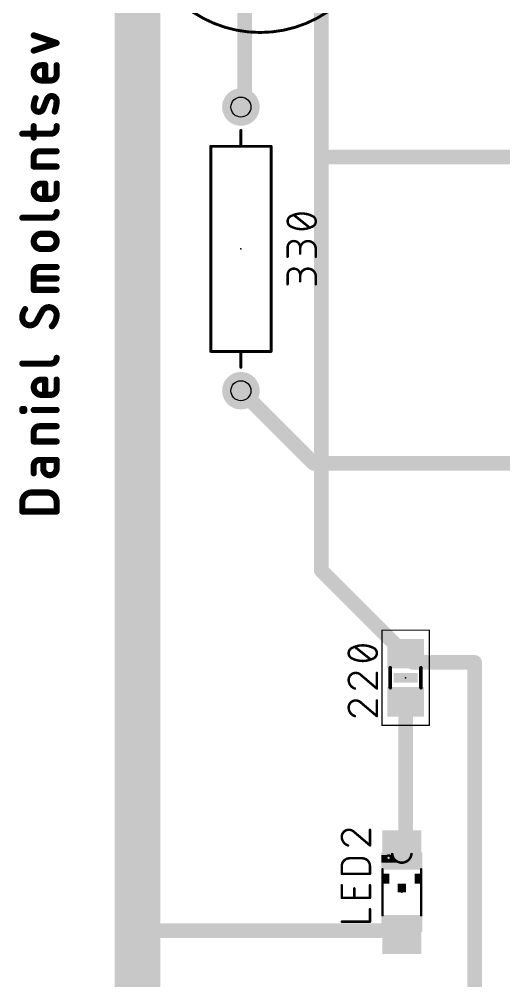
# Model space of a CAD drawing. Extents: x -9 to 239, y 2 to 147.
# Drawn here: x 15.42 to 35.5, y 75.07 to 114.93 of the extents above; entities that cross this region are included whole.
import ezdxf

# ---------------------------------------------------------------- set-up
doc = ezdxf.new("R2010")
doc.units = 0
for name, color, linetype in [('1', 12, 'CONTINUOUS'), ('16', 132, 'CONTINUOUS'), ('17', 110, 'CONTINUOUS'), ('21', 40, 'CONTINUOUS'), ('23', 53, 'CONTINUOUS'), ('25', 253, 'CONTINUOUS'), ('27', 253, 'CONTINUOUS'), ('29', 253, 'CONTINUOUS'), ('30', 253, 'CONTINUOUS'), ('31', 253, 'CONTINUOUS'), ('35', 253, 'CONTINUOUS'), ('39', 12, 'CONTINUOUS'), ('44', 253, 'CONTINUOUS'), ('51', 253, 'CONTINUOUS')]:
    doc.layers.add(name, color=color, linetype=linetype)

# ---------------------------------------------------------------- blocks, each defined once
blk = doc.blocks.new('RECT')
blk.add_solid([(-0.5, -0.5), (0.5, -0.5), (-0.5, 0.5), (0.5, 0.5)])
blk = doc.blocks.new('ROUNDP')
at = {"const_width": 0.5}
blk.add_lwpolyline([(0, -0.25, 1), (0, 0.25, 1), (0, -0.25)], format="xyb", dxfattribs=at)

msp = doc.modelspace()

# ---------------------------------------------------------------- linework, layer by layer
at = {"layer": '1'}
for points, const_width in [([(24.765, 135.255), (24.765, 111.4425)], 0.6096), ([(20.32, 119.38), (20.32, 77.1525)], 1.905), ([(27.94, 119.38), (27.94, 109.22)], 0.6096), ([(24.765, 111.4425), (24.6052, 111.29)], 0.6096), ([(27.94, 109.22), (27.94, 92.075)], 0.6096), ([(27.94, 109.22), (45.085, 109.22)], 0.6096), ([(27.94, 92.075), (31.115, 88.9)], 0.6096), ([(31.115, 88.9), (31.4322, 88.63)], 0.6096), ([(31.75, 88.265), (31.4322, 88.63)], 0.6096), ([(34.29, 88.265), (31.75, 88.265)], 0.6096), ([(34.29, 55.245), (34.29, 88.265)], 0.6096), ([(31.4325, 86.36), (31.4322, 86.63)], 0.6096), ([(31.4325, 80.645), (31.4325, 86.36)], 0.6096), ([(31.4325, 80.645), (31.2746, 80.49)], 0.6096), ([(20.32, 77.1525), (20.32, 66.04)], 1.905), ([(20.32, 77.1525), (31.115, 77.1525)], 0.6096), ([(31.115, 77.1525), (31.2746, 76.99)], 0.6096)]:
    msp.add_lwpolyline(points, dxfattribs=dict(at, const_width=const_width))
for points, const_width in [([(24.8702, 111.3323, 1), (24.6598, 111.5527)], 0.3048), ([(24.5, 111.4002, 1), (24.7105, 111.1798)], 0.3048), ([(24.6126, 111.4425, 1), (24.9174, 111.4425)], 0.3048), ([(28.0924, 109.22, 1), (27.7876, 109.22)], 0.3048), ([(27.94, 109.3724, 1), (27.94, 109.0676)], 0.3048), ([(27.7876, 109.22, 1), (28.0924, 109.22)], 0.3048), ([(28.0478, 92.1828, 1), (27.8322, 91.9672)], 0.3048), ([(27.7876, 92.075, 1), (28.0924, 92.075)], 0.3048), ([(31.2138, 89.016, 1), (31.0162, 88.784)], 0.3048), ([(31.0072, 88.7922, 1), (31.2228, 89.0078)], 0.3048), ([(31.5471, 88.7301, 1), (31.3172, 88.5299)], 0.3048), ([(31.3334, 88.514, 1), (31.531, 88.746)], 0.3048), ([(31.75, 88.4174, 1), (31.75, 88.1126)], 0.3048), ([(31.6351, 88.1649, 1), (31.8649, 88.3651)], 0.3048), ([(34.4424, 88.265, 1), (34.1376, 88.265)], 0.3048), ([(34.29, 88.1126, 1), (34.29, 88.4174)], 0.3048), ([(31.5846, 86.6302, 1), (31.2798, 86.6298)], 0.3048), ([(31.5849, 86.36, 1), (31.2801, 86.36)], 0.3048), ([(31.2801, 86.3598, 1), (31.5849, 86.3602)], 0.3048), ([(31.5392, 80.5362, 1), (31.3258, 80.7538)], 0.3048), ([(31.1678, 80.5988, 1), (31.3813, 80.3812)], 0.3048), ([(31.2801, 80.645, 1), (31.5849, 80.645)], 0.3048), ([(20.7963, 77.1525, 1), (19.8438, 77.1525)], 0.9525), ([(19.8438, 77.1525, 1), (20.7963, 77.1525)], 0.9525), ([(20.32, 77.3049, 1), (20.32, 77.0001)], 0.3048), ([(31.2237, 77.2593, 1), (31.0063, 77.0457)], 0.3048), ([(31.115, 77.0001, 1), (31.115, 77.3049)], 0.3048), ([(31.1658, 76.8832, 1), (31.3833, 77.0968)], 0.3048)]:
    msp.add_lwpolyline(points, format="xyb", dxfattribs=dict(at, const_width=const_width))
at = {"layer": '16', "const_width": 0.6096}
for points in [[(24.765, 99.3775), (24.6052, 99.53)], [(24.765, 99.3775), (27.6225, 96.52)], [(27.6225, 96.52), (79.6925, 96.52)]]:
    msp.add_lwpolyline(points, dxfattribs=at)
at = {"layer": '16', "const_width": 0.3048}
for points in [[(24.7105, 99.6402, 1), (24.5, 99.4198)], [(24.8728, 99.4853, 1), (24.6572, 99.2697)], [(24.6598, 99.2673, 1), (24.8702, 99.4877)], [(27.6225, 96.6724, 1), (27.6225, 96.3676)], [(27.5147, 96.4122, 1), (27.7303, 96.6278)]]:
    msp.add_lwpolyline(points, format="xyb", dxfattribs=at)
at = {"layer": '21'}
for points, const_width in [([(25.4, 114.38, 1), (25.4, 124.38, 1), (25.4, 114.38)], 0.12), ([(16.039, 114.3224, 1), (15.9989, 114.2019)], 0.127), ([(16.9873, 113.8858, 1), (16.9471, 114.0063)], 0.127), ([(16.9471, 113.8858, 1), (16.9873, 114.0063)], 0.127), ([(15.9989, 113.6902, 1), (16.039, 113.5697)], 0.127), ([(16.335, 113.0233, 1), (16.335, 112.3911)], 0.254), ([(16.335, 113.0868, 1), (16.335, 112.9598)], 0.127), ([(16.335, 112.9598, 1), (16.335, 113.0868)], 0.127), ([(16.5566, 113.0233, 1), (16.4296, 113.0233)], 0.127), ([(16.4931, 112.9598, 1), (16.4931, 113.0868)], 0.127), ([(17.0307, 113.0233, 1), (16.9037, 113.0233)], 0.127), ([(16.335, 112.4546, 1), (16.335, 112.3276)], 0.127), ([(16.335, 112.3276, 1), (16.335, 112.4546)], 0.127), ([(16.4296, 112.3911, 1), (16.5566, 112.3911)], 0.127), ([(16.7301, 112.3911, 0.4142), (16.9672, 112.6282)], 0.254), ([(16.7301, 112.4546, 1), (16.7301, 112.3276)], 0.127), ([(16.7301, 112.3276, 1), (16.7301, 112.4546)], 0.127), ([(17.0307, 112.6282, 1), (16.9037, 112.6282)], 0.127), ([(16.9037, 112.6282, 1), (17.0307, 112.6282)], 0.127), ([(16.098, 111.6559, 0.1026), (16.0189, 111.3003)], 0.254), ([(16.1559, 111.6299, 1), (16.0401, 111.682)], 0.127), ([(16.9672, 111.5374, 0.8318), (16.5721, 111.6164)], 0.254), ([(16.5131, 111.64, 1), (16.631, 111.5928)], 0.127), ([(16.631, 111.5928, 1), (16.5131, 111.64)], 0.127), ([(16.8882, 111.1028, 0.083), (16.9672, 111.5374)], 0.254), ([(17.0307, 111.5365, 1), (16.9037, 111.5383)], 0.127), ([(16.0189, 111.3003, 0.8318), (16.414, 111.2213)], 0.254), ([(16.0824, 111.2994, 1), (15.9554, 111.3012)], 0.127), ([(15.9554, 111.3012, 1), (16.0824, 111.2994)], 0.127), ([(16.3551, 111.2449, 1), (16.473, 111.1977)], 0.127), ([(16.473, 111.1977, 1), (16.3551, 111.2449)], 0.127), ([(16.9037, 111.5383, 1), (17.0307, 111.5365)], 0.127), ([(16.8284, 111.1243, 1), (16.9479, 111.0813)], 0.127), ([(16.0824, 110.4996, 1), (15.9554, 110.4996)], 0.127), ([(16.7301, 110.1835, 0.4142), (16.9672, 110.4205)], 0.254), ([(17.0307, 110.4996, 1), (16.9037, 110.4996)], 0.127), ([(17.0307, 110.4205, 1), (16.9037, 110.4205)], 0.127), ([(16.9037, 110.4205, 1), (17.0307, 110.4205)], 0.127), ([(15.5448, 110.247, 1), (15.5448, 110.12)], 0.127), ([(15.9554, 110.0254, 1), (16.0824, 110.0254)], 0.127), ([(16.7301, 110.247, 1), (16.7301, 110.12)], 0.127), ([(16.7301, 110.12, 1), (16.7301, 110.247)], 0.127), ([(24.6352, 110.321, 1), (24.5752, 110.321)], 0.06), ([(23.3552, 109.69, 1), (23.3552, 109.63)], 0.06), ([(23.3852, 109.66, 1), (23.3252, 109.66)], 0.06), ([(24.5752, 109.66, 1), (24.6352, 109.66)], 0.06), ([(25.8852, 109.66, 1), (25.8252, 109.66)], 0.06), ([(25.8552, 109.63, 1), (25.8552, 109.69)], 0.06), ([(16.256, 109.4555, 0.4142), (16.0189, 109.2185)], 0.254), ([(16.0824, 109.2185, 1), (15.9554, 109.2185)], 0.127), ([(15.9554, 109.2185, 1), (16.0824, 109.2185)], 0.127), ([(16.256, 109.519, 1), (16.256, 109.392)], 0.127), ([(16.256, 109.392, 1), (16.256, 109.519)], 0.127), ([(16.9672, 109.392, 1), (16.9672, 109.519)], 0.127), ([(16.0189, 108.8869, 1), (16.0189, 108.7599)], 0.127), ([(15.9554, 108.8234, 1), (16.0824, 108.8234)], 0.127), ([(16.9672, 108.7599, 1), (16.9672, 108.8869)], 0.127), ([(16.335, 108.1176, 1), (16.335, 107.4854)], 0.254), ([(16.335, 108.1811, 1), (16.335, 108.0541)], 0.127), ([(16.335, 108.0541, 1), (16.335, 108.1811)], 0.127), ([(16.5566, 108.1176, 1), (16.4296, 108.1176)], 0.127), ([(16.4931, 108.0541, 1), (16.4931, 108.1811)], 0.127), ([(17.0307, 108.1176, 1), (16.9037, 108.1176)], 0.127), ([(16.7301, 107.4854, 0.4142), (16.9672, 107.7225)], 0.254), ([(17.0307, 107.7225, 1), (16.9037, 107.7225)], 0.127), ([(16.9037, 107.7225, 1), (17.0307, 107.7225)], 0.127), ([(16.335, 107.5489, 1), (16.335, 107.4219)], 0.127), ([(16.335, 107.4219, 1), (16.335, 107.5489)], 0.127), ([(16.4296, 107.4854, 1), (16.5566, 107.4854)], 0.127), ([(16.7301, 107.5489, 1), (16.7301, 107.4219)], 0.127), ([(16.7301, 107.4219, 1), (16.7301, 107.5489)], 0.127), ([(15.5448, 106.7645, 1), (15.5448, 106.6375)], 0.127), ([(16.7301, 106.701, 0.4142), (16.9672, 106.9381)], 0.254), ([(16.7301, 106.7645, 1), (16.7301, 106.6375)], 0.127), ([(16.7301, 106.6375, 1), (16.7301, 106.7645)], 0.127), ([(17.0307, 106.9381, 1), (16.9037, 106.9381)], 0.127), ([(16.335, 106.0364, 1), (16.335, 105.4042)], 0.254), ([(16.335, 106.0999, 1), (16.335, 105.9729)], 0.127), ([(16.335, 105.9729, 1), (16.335, 106.0999)], 0.127), ([(16.6511, 105.4042, 1), (16.6511, 106.0364)], 0.254), ([(16.6511, 106.0999, 1), (16.6511, 105.9729)], 0.127), ([(16.6511, 105.9729, 1), (16.6511, 106.0999)], 0.127), ([(16.335, 105.4677, 1), (16.335, 105.3407)], 0.127), ([(16.335, 105.3407, 1), (16.335, 105.4677)], 0.127), ([(16.6511, 105.4677, 1), (16.6511, 105.3407)], 0.127), ([(16.6511, 105.3407, 1), (16.6511, 105.4677)], 0.127), ([(16.256, 104.6583, 0.4142), (16.0189, 104.4212)], 0.254), ([(16.0824, 104.4212, 1), (15.9554, 104.4212)], 0.127), ([(15.9554, 104.4212, 1), (16.0824, 104.4212)], 0.127), ([(16.256, 104.7218, 1), (16.256, 104.5948)], 0.127), ([(16.256, 104.5948, 1), (16.256, 104.7218)], 0.127), ([(16.9672, 104.5948, 1), (16.9672, 104.7218)], 0.127), ([(16.0189, 104.2477, 1), (16.0189, 104.1207)], 0.127), ([(16.9672, 104.1207, 1), (16.9672, 104.2477)], 0.127), ([(16.0189, 103.7735, 1), (16.0189, 103.6465)], 0.127), ([(15.9554, 103.71, 1), (16.0824, 103.71)], 0.127), ([(16.9672, 103.6465, 1), (16.9672, 103.7735)], 0.127), ([(15.6633, 102.9146, 0.1623), (15.5448, 102.559)], 0.254), ([(15.7141, 102.8765, 1), (15.6125, 102.9527)], 0.127), ([(16.6511, 102.9936, 0.2656), (16.3745, 102.8356)], 0.254), ([(16.3198, 102.8678, 1), (16.4292, 102.8033)], 0.127), ([(16.4303, 102.8051, 1), (16.3188, 102.866)], 0.127), ([(16.9672, 102.6775, 0.4142), (16.6511, 102.9936)], 0.254), ([(16.6511, 103.0571, 1), (16.6511, 102.9301)], 0.127), ([(16.6511, 102.9301, 1), (16.6511, 103.0571)], 0.127), ([(15.5448, 102.559, 0.4142), (15.8609, 102.2429)], 0.254), ([(15.6083, 102.559, 1), (15.4813, 102.559)], 0.127), ([(15.4813, 102.559, 1), (15.6083, 102.559)], 0.127), ([(15.8609, 102.2429, 0.2656), (16.1375, 102.4009)], 0.254), ([(16.0817, 102.4313, 1), (16.1932, 102.3705)], 0.127), ([(16.1922, 102.3687, 1), (16.0828, 102.4332)], 0.127), ([(16.7696, 102.2034, 0.2), (16.9672, 102.6775)], 0.254), ([(17.0307, 102.6775, 1), (16.9037, 102.6775)], 0.127), ([(16.9037, 102.6775, 1), (17.0307, 102.6775)], 0.127), ([(15.8609, 102.3064, 1), (15.8609, 102.1794)], 0.127), ([(15.8609, 102.1794, 1), (15.8609, 102.3064)], 0.127), ([(16.7249, 102.2485, 1), (16.8144, 102.1583)], 0.127), ([(16.7301, 100.6556, 0.4142), (16.9672, 100.8927)], 0.254), ([(17.0307, 100.8927, 1), (16.9037, 100.8927)], 0.127), ([(23.3552, 101.19, 1), (23.3552, 101.13)], 0.06), ([(23.3252, 101.16, 1), (23.3852, 101.16)], 0.06), ([(24.6352, 101.16, 1), (24.5752, 101.16)], 0.06), ([(25.8252, 101.16, 1), (25.8852, 101.16)], 0.06), ([(25.8552, 101.13, 1), (25.8552, 101.19)], 0.06), ([(15.5448, 100.7191, 1), (15.5448, 100.5921)], 0.127), ([(16.7301, 100.7191, 1), (16.7301, 100.5921)], 0.127), ([(16.7301, 100.5921, 1), (16.7301, 100.7191)], 0.127), ([(24.5752, 100.499, 1), (24.6352, 100.499)], 0.06), ([(16.335, 99.991, 1), (16.335, 99.3588)], 0.254), ([(16.335, 100.0545, 1), (16.335, 99.9275)], 0.127), ([(16.335, 99.9275, 1), (16.335, 100.0545)], 0.127), ([(16.5566, 99.991, 1), (16.4296, 99.991)], 0.127), ([(16.4931, 99.9275, 1), (16.4931, 100.0545)], 0.127), ([(17.0307, 99.991, 1), (16.9037, 99.991)], 0.127), ([(16.7301, 99.3588, 0.4142), (16.9672, 99.5959)], 0.254), ([(17.0307, 99.5959, 1), (16.9037, 99.5959)], 0.127), ([(16.9037, 99.5959, 1), (17.0307, 99.5959)], 0.127), ([(16.335, 99.4223, 1), (16.335, 99.2953)], 0.127), ([(16.335, 99.2953, 1), (16.335, 99.4223)], 0.127), ([(16.4296, 99.3588, 1), (16.5566, 99.3588)], 0.127), ([(16.7301, 99.4223, 1), (16.7301, 99.2953)], 0.127), ([(16.7301, 99.2953, 1), (16.7301, 99.4223)], 0.127), ([(15.6083, 98.7729, 1), (15.4813, 98.7729)], 0.127), ([(15.5448, 98.8364, 1), (15.5448, 98.7094)], 0.127), ([(15.6873, 98.7729, 1), (15.5603, 98.7729)], 0.127), ([(15.6238, 98.7094, 1), (15.6238, 98.8364)], 0.127), ([(16.0189, 98.7969, 1), (16.0189, 98.6699)], 0.127), ([(16.9672, 98.6699, 1), (16.9672, 98.7969)], 0.127), ([(15.5448, 98.7574, 1), (15.5448, 98.6304)], 0.127), ([(15.4813, 98.6939, 1), (15.6083, 98.6939)], 0.127), ([(15.5603, 98.6939, 1), (15.6873, 98.6939)], 0.127), ([(15.6238, 98.6304, 1), (15.6238, 98.7574)], 0.127), ([(16.256, 98.0584, 0.4142), (16.0189, 97.8214)], 0.254), ([(16.256, 98.1219, 1), (16.256, 97.9949)], 0.127), ([(16.256, 97.9949, 1), (16.256, 98.1219)], 0.127), ([(16.9672, 97.9949, 1), (16.9672, 98.1219)], 0.127), ([(16.0824, 97.8214, 1), (15.9554, 97.8214)], 0.127), ([(15.9554, 97.8214, 1), (16.0824, 97.8214)], 0.127), ([(16.0189, 97.4898, 1), (16.0189, 97.3628)], 0.127), ([(15.9554, 97.4263, 1), (16.0824, 97.4263)], 0.127), ([(16.9672, 97.3628, 1), (16.9672, 97.4898)], 0.127), ([(16.256, 96.6604, 0.4142), (16.0189, 96.4233)], 0.254), ([(16.0824, 96.4233, 1), (15.9554, 96.4233)], 0.127), ([(15.9554, 96.4233, 1), (16.0824, 96.4233)], 0.127), ([(16.256, 96.7239, 1), (16.256, 96.5969)], 0.127), ([(16.256, 96.5969, 1), (16.256, 96.7239)], 0.127), ([(16.4775, 96.6604, 1), (16.3505, 96.6604)], 0.127), ([(17.0307, 96.6604, 1), (16.9037, 96.6604)], 0.127), ([(16.9672, 96.5969, 1), (16.9672, 96.7239)], 0.127), ([(15.9554, 96.1073, 1), (16.0824, 96.1073)], 0.127), ([(16.414, 96.3048, 1), (16.9672, 96.3048)], 0.254), ([(16.4775, 96.3048, 1), (16.3505, 96.3048)], 0.127), ([(16.3505, 96.3048, 1), (16.4775, 96.3048)], 0.127), ([(17.0307, 96.3048, 1), (16.9037, 96.3048)], 0.127), ([(16.9037, 96.3048, 1), (17.0307, 96.3048)], 0.127), ([(15.9399, 95.3129, 0.4142), (15.5448, 94.9178)], 0.254), ([(15.9399, 95.3764, 1), (15.9399, 95.2494)], 0.127), ([(15.9399, 95.2494, 1), (15.9399, 95.3764)], 0.127), ([(16.9672, 94.9178, 0.4142), (16.5721, 95.3129)], 0.254), ([(16.5721, 95.3764, 1), (16.5721, 95.2494)], 0.127), ([(16.5721, 95.2494, 1), (16.5721, 95.3764)], 0.127), ([(15.6083, 94.9178, 1), (15.4813, 94.9178)], 0.127), ([(15.4813, 94.9178, 1), (15.6083, 94.9178)], 0.127), ([(17.0307, 94.9178, 1), (16.9037, 94.9178)], 0.127), ([(16.9037, 94.9178, 1), (17.0307, 94.9178)], 0.127), ([(15.5448, 94.5862, 1), (15.5448, 94.4592)], 0.127), ([(15.4813, 94.5227, 1), (15.6083, 94.5227)], 0.127), ([(16.9037, 94.5227, 1), (17.0307, 94.5227)], 0.127), ([(16.9672, 94.4592, 1), (16.9672, 94.5862)], 0.127)]:
    msp.add_lwpolyline(points, format="xyb", dxfattribs=dict(at, const_width=const_width))
for points, const_width in [([(16.9672, 113.946), (16.0189, 114.2621)], 0.254), ([(16.0189, 113.63), (16.9672, 113.946)], 0.254), ([(16.335, 113.0233), (16.4931, 113.0233)], 0.254), ([(16.4931, 113.0233), (16.4931, 112.3911)], 0.254), ([(16.9672, 113.0233), (16.9672, 112.6282)], 0.254), ([(16.7301, 112.3911), (16.335, 112.3911)], 0.254), ([(16.5721, 111.6164), (16.414, 111.2213)], 0.254), ([(16.0189, 110.0254), (16.0189, 110.4996)], 0.254), ([(16.9672, 110.4205), (16.9672, 110.4996)], 0.254), ([(15.5448, 110.1835), (16.7301, 110.1835)], 0.254), ([(24.6052, 109.66), (24.6052, 110.321)], 0.12), ([(25.8552, 109.66), (23.3552, 109.66)], 0.12), ([(23.3552, 109.66), (23.3552, 101.16)], 0.12), ([(25.8552, 101.16), (25.8552, 109.66)], 0.12), ([(16.0189, 108.8234), (16.0189, 109.2185)], 0.254), ([(16.256, 109.4555), (16.9672, 109.4555)], 0.254), ([(16.9672, 108.8234), (16.0189, 108.8234)], 0.254), ([(16.335, 108.1176), (16.4931, 108.1176)], 0.254), ([(16.4931, 108.1176), (16.4931, 107.4854)], 0.254), ([(16.9672, 108.1176), (16.9672, 107.7225)], 0.254), ([(16.7301, 107.4854), (16.335, 107.4854)], 0.254), ([(15.5448, 106.701), (16.7301, 106.701)], 0.254), ([(16.335, 106.0364), (16.6511, 106.0364)], 0.254), ([(16.6511, 105.4042), (16.335, 105.4042)], 0.254), ([(16.0189, 103.71), (16.0189, 104.4212)], 0.254), ([(16.256, 104.6583), (16.9672, 104.6583)], 0.254), ([(16.9672, 104.1842), (16.0189, 104.1842)], 0.254), ([(16.9672, 103.71), (16.0189, 103.71)], 0.254), ([(16.3745, 102.8356), (16.1375, 102.4009)], 0.254), ([(23.3552, 101.16), (25.8552, 101.16)], 0.12), ([(24.6052, 101.16), (24.6052, 100.499)], 0.12), ([(15.5448, 100.6556), (16.7301, 100.6556)], 0.254), ([(16.335, 99.991), (16.4931, 99.991)], 0.254), ([(16.4931, 99.991), (16.4931, 99.3588)], 0.254), ([(16.9672, 99.991), (16.9672, 99.5959)], 0.254), ([(16.7301, 99.3588), (16.335, 99.3588)], 0.254), ([(15.5448, 98.6939), (15.5448, 98.7729)], 0.254), ([(15.5448, 98.7729), (15.6238, 98.7729)], 0.254), ([(15.6238, 98.7729), (15.6238, 98.6939)], 0.254), ([(16.9672, 98.7334), (16.0189, 98.7334)], 0.254), ([(15.6238, 98.6939), (15.5448, 98.6939)], 0.254), ([(16.256, 98.0584), (16.9672, 98.0584)], 0.254), ([(16.0189, 97.4263), (16.0189, 97.8214)], 0.254), ([(16.9672, 97.4263), (16.0189, 97.4263)], 0.254), ([(16.0189, 96.4233), (16.0189, 96.1073)], 0.254), ([(16.9672, 96.6604), (16.256, 96.6604)], 0.254), ([(16.414, 96.6604), (16.414, 96.3048)], 0.254), ([(16.9672, 96.3048), (16.9672, 96.6604)], 0.254), ([(15.9399, 95.3129), (16.5721, 95.3129)], 0.254), ([(15.5448, 94.5227), (15.5448, 94.9178)], 0.254), ([(16.9672, 94.9178), (16.9672, 94.5227)], 0.254), ([(16.9672, 94.5227), (15.5448, 94.5227)], 0.254)]:
    msp.add_lwpolyline(points, dxfattribs=dict(at, const_width=const_width))
at = {"layer": '23'}
for p in [(24.6052, 105.41), (31.4322, 87.63), (31.2746, 78.74)]:
    msp.add_point(p, dxfattribs=at)
at = {"layer": '25'}
for points, const_width in [([(29.0775, 81.3299, 0.4142), (28.7854, 81.0378)], 0.1016), ([(29.3047, 81.2326, 0.2053), (29.0775, 81.3299)], 0.1016), ([(29.0775, 81.3553, 1), (29.0775, 81.3045)], 0.0508), ([(29.0775, 81.3045, 1), (29.0775, 81.3553)], 0.0508), ([(29.9792, 81.3299, 1), (29.9284, 81.3299)], 0.0508), ([(28.7854, 81.0378, 0.3252), (29.045, 80.6808)], 0.1016), ([(28.8108, 81.0378, 1), (28.76, 81.0378)], 0.0508), ([(28.76, 81.0378, 1), (28.8108, 81.0378)], 0.0508), ([(29.3211, 81.2519, 1), (29.2882, 81.2132)], 0.0508), ([(29.2863, 81.2151, 1), (29.3231, 81.2501)], 0.0508), ([(29.0372, 80.6567, 1), (29.0528, 80.705)], 0.0508), ([(29.9284, 80.6808, 1), (29.9792, 80.6808)], 0.0508), ([(29.9373, 80.6615, 1), (29.9702, 80.7002)], 0.0508), ([(29.1099, 80.1489, 0.4142), (28.7854, 79.8243)], 0.1016), ([(29.1099, 80.1743, 1), (29.1099, 80.1235)], 0.0508), ([(29.1099, 80.1235, 1), (29.1099, 80.1743)], 0.0508), ([(29.9538, 79.8243, 0.4142), (29.6292, 80.1489)], 0.1016), ([(29.6292, 80.1743, 1), (29.6292, 80.1235)], 0.0508), ([(29.6292, 80.1235, 1), (29.6292, 80.1743)], 0.0508), ([(28.8108, 79.8243, 1), (28.76, 79.8243)], 0.0508), ([(28.76, 79.8243, 1), (28.8108, 79.8243)], 0.0508), ([(29.9792, 79.8243, 1), (29.9284, 79.8243)], 0.0508), ([(29.9284, 79.8243, 1), (29.9792, 79.8243)], 0.0508), ([(28.7854, 79.5251, 1), (28.7854, 79.4743)], 0.0508), ([(28.76, 79.4997, 1), (28.8108, 79.4997)], 0.0508), ([(29.9284, 79.4997, 1), (29.9792, 79.4997)], 0.0508), ([(29.9538, 79.4743, 1), (29.9538, 79.5251)], 0.0508), ([(28.8108, 79.0307, 1), (28.76, 79.0307)], 0.0508), ([(29.3301, 78.9009, 1), (29.2793, 78.9009)], 0.0508), ([(29.9792, 79.0307, 1), (29.9284, 79.0307)], 0.0508), ([(28.7854, 78.5368, 1), (28.7854, 78.486)], 0.0508), ([(28.76, 78.5114, 1), (28.8108, 78.5114)], 0.0508), ([(29.2793, 78.5114, 1), (29.3301, 78.5114)], 0.0508), ([(29.9284, 78.5114, 1), (29.9792, 78.5114)], 0.0508), ([(29.9538, 78.486, 1), (29.9538, 78.5368)], 0.0508), ([(29.9792, 78.0401, 1), (29.9284, 78.0401)], 0.0508), ([(28.7854, 77.5462, 1), (28.7854, 77.4954)], 0.0508), ([(29.9284, 77.5208, 1), (29.9792, 77.5208)], 0.0508), ([(29.9538, 77.4954, 1), (29.9538, 77.5462)], 0.0508)]:
    msp.add_lwpolyline(points, format="xyb", dxfattribs=dict(at, const_width=const_width))
at = {"layer": '25', "const_width": 0.1016}
for points in [[(29.9538, 80.6808), (29.9538, 81.3299)], [(29.3047, 81.2326), (29.9538, 80.6808)], [(29.1099, 80.1489), (29.6292, 80.1489)], [(28.7854, 79.4997), (28.7854, 79.8243)], [(29.9538, 79.8243), (29.9538, 79.4997)], [(29.9538, 79.4997), (28.7854, 79.4997)], [(28.7854, 78.5114), (28.7854, 79.0307)], [(29.3047, 78.5114), (29.3047, 78.9009)], [(29.9538, 79.0307), (29.9538, 78.5114)], [(29.9538, 78.5114), (28.7854, 78.5114)], [(29.9538, 77.5208), (29.9538, 78.0401)], [(28.7854, 77.5208), (29.9538, 77.5208)]]:
    msp.add_lwpolyline(points, dxfattribs=at)
at = {"layer": '27'}
for points, const_width in [([(26.7033, 106.7802, 0.3205), (26.541, 106.553)], 0.1016), ([(27.1252, 106.8776, 0.1139), (26.7033, 106.7802)], 0.1016), ([(26.6922, 106.803, 1), (26.7144, 106.7574)], 0.0508), ([(26.7116, 106.7562, 1), (26.6951, 106.8042)], 0.0508), ([(26.8166, 106.8325, 1), (26.7848, 106.7928)], 0.0508), ([(27.5472, 106.7802, 0.1139), (27.1252, 106.8776)], 0.1016), ([(27.1252, 106.903, 1), (27.1252, 106.8522)], 0.0508), ([(27.1252, 106.8522, 1), (27.1252, 106.903)], 0.0508), ([(27.7094, 106.553, 0.3205), (27.5472, 106.7802)], 0.1016), ([(27.5554, 106.8042, 1), (27.5389, 106.7562)], 0.0508), ([(27.536, 106.7574, 1), (27.5583, 106.803)], 0.0508), ([(26.541, 106.553, 0.3205), (26.7033, 106.3258)], 0.1016), ([(26.5664, 106.553, 1), (26.5156, 106.553)], 0.0508), ([(26.5156, 106.553, 1), (26.5664, 106.553)], 0.0508), ([(27.5472, 106.3258, 0.3205), (27.7094, 106.553)], 0.1016), ([(27.7348, 106.553, 1), (27.684, 106.553)], 0.0508), ([(27.684, 106.553, 1), (27.7348, 106.553)], 0.0508), ([(26.7033, 106.3258, 0.1139), (27.1252, 106.2284)], 0.1016), ([(26.7144, 106.3486, 1), (26.6922, 106.303)], 0.0508), ([(26.6951, 106.3018, 1), (26.7116, 106.3498)], 0.0508), ([(27.1252, 106.2284, 0.1139), (27.5472, 106.3258)], 0.1016), ([(27.1252, 106.2538, 1), (27.1252, 106.203)], 0.0508), ([(27.1252, 106.203, 1), (27.1252, 106.2538)], 0.0508), ([(27.4339, 106.2735, 1), (27.4657, 106.3132)], 0.0508), ([(27.5389, 106.3498, 1), (27.5554, 106.3018)], 0.0508), ([(27.5583, 106.303, 1), (27.536, 106.3486)], 0.0508), ([(27.0603, 105.4749, 1), (26.541, 105.4749)], 0.1016), ([(27.7094, 105.41, 1), (27.0603, 105.41)], 0.1016), ([(26.5664, 105.4749, 1), (26.5156, 105.4749)], 0.0508), ([(26.5156, 105.4749, 1), (26.5664, 105.4749)], 0.0508), ([(27.0857, 105.4749, 1), (27.0349, 105.4749)], 0.0508), ([(27.0349, 105.4749, 1), (27.0857, 105.4749)], 0.0508), ([(27.0349, 105.41, 1), (27.0857, 105.41)], 0.0508), ([(27.0349, 105.2153, 1), (27.0857, 105.2153)], 0.0508), ([(27.7348, 105.41, 1), (27.684, 105.41)], 0.0508), ([(27.684, 105.41, 1), (27.7348, 105.41)], 0.0508), ([(26.5156, 105.0854, 1), (26.5664, 105.0854)], 0.0508), ([(27.684, 105.0854, 1), (27.7348, 105.0854)], 0.0508), ([(27.0603, 104.3319, 1), (26.541, 104.3319)], 0.1016), ([(27.7094, 104.267, 1), (27.0603, 104.267)], 0.1016), ([(26.5664, 104.3319, 1), (26.5156, 104.3319)], 0.0508), ([(26.5156, 104.3319, 1), (26.5664, 104.3319)], 0.0508), ([(27.0857, 104.3319, 1), (27.0349, 104.3319)], 0.0508), ([(27.0349, 104.3319, 1), (27.0857, 104.3319)], 0.0508), ([(27.0349, 104.267, 1), (27.0857, 104.267)], 0.0508), ([(27.0349, 104.0723, 1), (27.0857, 104.0723)], 0.0508), ([(27.7348, 104.267, 1), (27.684, 104.267)], 0.0508), ([(27.684, 104.267, 1), (27.7348, 104.267)], 0.0508), ([(26.5156, 103.9425, 1), (26.5664, 103.9425)], 0.0508), ([(27.684, 103.9425, 1), (27.7348, 103.9425)], 0.0508), ([(29.2322, 88.8788, 0.3205), (29.07, 88.6516)], 0.1016), ([(29.6542, 88.9762, 0.1139), (29.2322, 88.8788)], 0.1016), ([(29.2211, 88.9017, 1), (29.2434, 88.856)], 0.0508), ([(29.2405, 88.8548, 1), (29.224, 88.9029)], 0.0508), ([(29.3455, 88.9311, 1), (29.3137, 88.8915)], 0.0508), ([(30.0761, 88.8788, 0.1139), (29.6542, 88.9762)], 0.1016), ([(29.6542, 89.0016, 1), (29.6542, 88.9508)], 0.0508), ([(29.6542, 88.9508, 1), (29.6542, 89.0016)], 0.0508), ([(30.0843, 88.9029, 1), (30.0679, 88.8548)], 0.0508), ([(30.2384, 88.6516, 0.3205), (30.0761, 88.8788)], 0.1016), ([(30.065, 88.856, 1), (30.0872, 88.9017)], 0.0508), ([(29.07, 88.6516, 0.3205), (29.2322, 88.4245)], 0.1016), ([(29.0954, 88.6516, 1), (29.0446, 88.6516)], 0.0508), ([(29.0446, 88.6516, 1), (29.0954, 88.6516)], 0.0508), ([(30.0761, 88.4245, 0.3205), (30.2384, 88.6516)], 0.1016), ([(30.2638, 88.6516, 1), (30.213, 88.6516)], 0.0508), ([(30.213, 88.6516, 1), (30.2638, 88.6516)], 0.0508), ([(29.2322, 88.4245, 0.1139), (29.6542, 88.3271)], 0.1016), ([(29.2434, 88.4473, 1), (29.2211, 88.4016)], 0.0508), ([(29.224, 88.4004, 1), (29.2405, 88.4485)], 0.0508), ([(29.6542, 88.3271, 0.1139), (30.0761, 88.4245)], 0.1016), ([(29.6542, 88.3525, 1), (29.6542, 88.3017)], 0.0508), ([(29.6542, 88.3017, 1), (29.6542, 88.3525)], 0.0508), ([(29.9629, 88.3722, 1), (29.9946, 88.4118)], 0.0508), ([(30.0679, 88.4485, 1), (30.0843, 88.4004)], 0.0508), ([(30.0872, 88.4016, 1), (30.065, 88.4473)], 0.0508), ([(29.3621, 87.8332, 0.4142), (29.07, 87.5411)], 0.1016), ([(29.5893, 87.7358, 0.2053), (29.3621, 87.8332)], 0.1016), ([(29.3621, 87.8586, 1), (29.3621, 87.8078)], 0.0508), ([(29.3621, 87.8078, 1), (29.3621, 87.8586)], 0.0508), ([(29.6057, 87.7552, 1), (29.5728, 87.7165)], 0.0508), ([(29.5709, 87.7183, 1), (29.6077, 87.7534)], 0.0508), ([(30.2638, 87.8332, 1), (30.213, 87.8332)], 0.0508), ([(29.07, 87.5411, 0.3252), (29.3296, 87.1841)], 0.1016), ([(29.0954, 87.5411, 1), (29.0446, 87.5411)], 0.0508), ([(29.0446, 87.5411, 1), (29.0954, 87.5411)], 0.0508), ([(29.3218, 87.1599, 1), (29.3374, 87.2083)], 0.0508), ([(30.213, 87.1841, 1), (30.2638, 87.1841)], 0.0508), ([(30.2219, 87.1647, 1), (30.2548, 87.2034)], 0.0508), ([(29.3621, 86.6902, 0.4142), (29.07, 86.3981)], 0.1016), ([(29.5893, 86.5928, 0.2053), (29.3621, 86.6902)], 0.1016), ([(29.3621, 86.7156, 1), (29.3621, 86.6648)], 0.0508), ([(29.3621, 86.6648, 1), (29.3621, 86.7156)], 0.0508), ([(29.6057, 86.6122, 1), (29.5728, 86.5735)], 0.0508), ([(29.5709, 86.5753, 1), (29.6077, 86.6104)], 0.0508), ([(30.2638, 86.6902, 1), (30.213, 86.6902)], 0.0508), ([(29.07, 86.3981, 0.3252), (29.3296, 86.0411)], 0.1016), ([(29.0954, 86.3981, 1), (29.0446, 86.3981)], 0.0508), ([(29.0446, 86.3981, 1), (29.0954, 86.3981)], 0.0508), ([(29.3218, 86.0169, 1), (29.3374, 86.0653)], 0.0508), ([(30.213, 86.0411, 1), (30.2638, 86.0411)], 0.0508), ([(30.2219, 86.0217, 1), (30.2548, 86.0605)], 0.0508)]:
    msp.add_lwpolyline(points, format="xyb", dxfattribs=dict(at, const_width=const_width))
at = {"layer": '27', "const_width": 0.1016}
for points in [[(27.4498, 106.2934), (26.8007, 106.8126)], [(26.541, 105.0854), (26.541, 105.4749)], [(27.0603, 105.4749), (27.0603, 105.2153)], [(27.7094, 105.0854), (27.7094, 105.41)], [(26.541, 103.9425), (26.541, 104.3319)], [(27.0603, 104.3319), (27.0603, 104.0723)], [(27.7094, 103.9425), (27.7094, 104.267)], [(29.9787, 88.392), (29.3296, 88.9113)], [(29.5893, 87.7358), (30.2384, 87.1841)], [(30.2384, 87.1841), (30.2384, 87.8332)], [(29.5893, 86.5928), (30.2384, 86.0411)], [(30.2384, 86.0411), (30.2384, 86.6902)]]:
    msp.add_lwpolyline(points, dxfattribs=at)
at = {"layer": '39', "const_width": 0.0508}
for points in [[(30.4492, 85.657), (30.4492, 89.603)], [(30.4492, 89.603), (32.4152, 89.603)], [(32.4152, 89.603), (32.4152, 85.657)], [(32.4152, 85.657), (30.4492, 85.657)]]:
    msp.add_lwpolyline(points, dxfattribs=at)
at = {"layer": '39', "const_width": 0.0254}
for points in [[(30.4619, 89.603, 1), (30.4365, 89.603)], [(30.4492, 89.6157, 1), (30.4492, 89.5903)], [(32.4279, 89.603, 1), (32.4025, 89.603)], [(32.4152, 89.5903, 1), (32.4152, 89.6157)], [(30.4492, 85.6697, 1), (30.4492, 85.6443)], [(30.4365, 85.657, 1), (30.4619, 85.657)], [(32.4025, 85.657, 1), (32.4279, 85.657)], [(32.4152, 85.6443, 1), (32.4152, 85.6697)]]:
    msp.add_lwpolyline(points, format="xyb", dxfattribs=at)
at = {"layer": '44'}
for centre in [(24.6052, 111.29), (24.6052, 99.53)]:
    msp.add_circle(centre, 0.415, dxfattribs=at)
at = {"layer": '51'}
for points, const_width in [([(25.4, 114.38, 1), (25.4, 124.38, 1), (25.4, 114.38)], 0.12), ([(23.3852, 109.66, 1), (23.3252, 109.66)], 0.06), ([(23.3552, 109.69, 1), (23.3552, 109.63)], 0.06), ([(25.8852, 109.66, 1), (25.8252, 109.66)], 0.06), ([(25.8552, 109.63, 1), (25.8552, 109.69)], 0.06), ([(23.3552, 101.19, 1), (23.3552, 101.13)], 0.06), ([(23.3252, 101.16, 1), (23.3852, 101.16)], 0.06), ([(25.8252, 101.16, 1), (25.8852, 101.16)], 0.06), ([(25.8552, 101.13, 1), (25.8552, 101.19)], 0.06), ([(30.8353, 88.04, 1), (30.7591, 88.04)], 0.0762), ([(32.1053, 88.04, 1), (32.0291, 88.04)], 0.0762), ([(30.7591, 87.22, 1), (30.8353, 87.22)], 0.0762), ([(32.0291, 87.22, 1), (32.1053, 87.22)], 0.0762), ([(30.7246, 80.065, 1), (30.7246, 80.265, 1), (30.7246, 80.065)], 0.1016), ([(30.8746, 80.365, 1), (31.6746, 80.365)], 0.1016), ([(30.5, 79.69, 1), (30.4492, 79.69)], 0.0508), ([(32.1, 79.69, 1), (32.0492, 79.69)], 0.0508), ([(30.4492, 77.79, 1), (30.5, 77.79)], 0.0508), ([(32.0492, 77.79, 1), (32.1, 77.79)], 0.0508)]:
    msp.add_lwpolyline(points, format="xyb", dxfattribs=dict(at, const_width=const_width))
for points, const_width in [([(23.3552, 101.16), (23.3552, 109.66)], 0.12), ([(23.3552, 109.66), (25.8552, 109.66)], 0.12), ([(25.8552, 109.66), (25.8552, 101.16)], 0.12), ([(25.8552, 101.16), (23.3552, 101.16)], 0.12), ([(30.7972, 88.04), (30.7972, 87.22)], 0.1524), ([(32.0672, 88.04), (32.0672, 87.22)], 0.1524), ([(30.4746, 77.79), (30.4746, 79.69)], 0.1016), ([(32.0746, 79.69), (32.0746, 77.79)], 0.1016)]:
    msp.add_lwpolyline(points, dxfattribs=dict(at, const_width=const_width))

# ---------------------------------------------------------------- block references
at = {"layer": '1', "xscale": 1.1, "yscale": 1.4, "rotation": 270}
for p in [(31.4322, 88.63), (31.4322, 86.63)]:
    msp.add_blockref('RECT', p, dxfattribs=at)
at = {"layer": '1', "xscale": 1.5, "yscale": 1.5}
for p in [(31.2746, 80.49), (31.2746, 76.99)]:
    msp.add_blockref('RECT', p, dxfattribs=at)
at = {"layer": '17', "xscale": 1.43, "yscale": 1.43, "rotation": 90}
for p in [(24.6052, 111.29), (24.6052, 111.29), (24.6052, 99.53), (24.6052, 99.53)]:
    msp.add_blockref('ROUNDP', p, dxfattribs=at)
at = {"layer": '21', "xscale": 0.65, "yscale": 1.4, "rotation": 270}
for p in [(31.4337, 88.3718), (31.4337, 86.8986)]:
    msp.add_blockref('RECT', p, dxfattribs=at)
at = {"layer": '21'}
for p, xscale, yscale in [((30.5871, 79.3025), 0.325, 0.425), ((31.9621, 79.3025), 0.325, 0.425), ((31.2746, 78.915), 0.35, 0.35)]:
    msp.add_blockref('RECT', p, dxfattribs=dict(at, xscale=xscale, yscale=yscale))
at = {"layer": '29'}
for name, p, xscale, yscale, rotation in [('ROUNDP', (24.6052, 111.29), 1.557, 1.557, 90), ('ROUNDP', (24.6052, 99.53), 1.557, 1.557, 90), ('RECT', (31.4322, 88.63), 1.227, 1.527, 270), ('RECT', (31.4322, 86.63), 1.227, 1.527, 270)]:
    msp.add_blockref(name, p, dxfattribs=dict(at, xscale=xscale, yscale=yscale, rotation=rotation))
at = {"layer": '29', "xscale": 1.627, "yscale": 1.627}
for p in [(31.2746, 80.49), (31.2746, 76.99)]:
    msp.add_blockref('RECT', p, dxfattribs=at)
at = {"layer": '30', "xscale": 1.557, "yscale": 1.557, "rotation": 90}
for p in [(24.6052, 111.29), (24.6052, 99.53)]:
    msp.add_blockref('ROUNDP', p, dxfattribs=at)
at = {"layer": '31', "xscale": 1.1, "yscale": 1.4, "rotation": 270}
for p in [(31.4322, 88.63), (31.4322, 86.63)]:
    msp.add_blockref('RECT', p, dxfattribs=at)
at = {"layer": '31', "xscale": 1.5, "yscale": 1.5}
for p in [(31.2746, 80.49), (31.2746, 76.99)]:
    msp.add_blockref('RECT', p, dxfattribs=at)
at = {"layer": '35', "xscale": 0.3998, "yscale": 1.0002, "rotation": 270}
msp.add_blockref('RECT', (31.4322, 87.63), dxfattribs=at)
at = {"layer": '51'}
for p, xscale, yscale in [((30.6746, 80.3275), 0.5, 0.125), ((30.5371, 80.1275), 0.225, 0.325), ((30.8871, 80.0775), 0.125, 0.225), ((31.8746, 80.215), 0.5, 0.35), ((31.2746, 79.84), 1.7, 0.3), ((30.8371, 80.0275), 0.425, 0.125), ((31.8246, 80.0275), 0.6, 0.125), ((31.2746, 77.44), 1.7, 0.7)]:
    msp.add_blockref('RECT', p, dxfattribs=dict(at, xscale=xscale, yscale=yscale))

doc.saveas('drawing.dxf')
